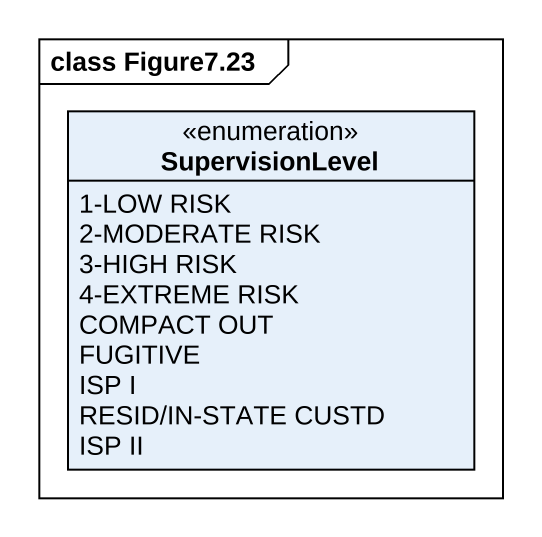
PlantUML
@startuml
mainframe class Figure7.23
hide circle
hide empty members
enum SupervisionLevel {
  1-LOW RISK
  2-MODERATE RISK
  3-HIGH RISK
  4-EXTREME RISK
  COMPACT OUT
  FUGITIVE
  ISP I
  RESID/IN-STATE CUSTD
  ISP II
}
@enduml
